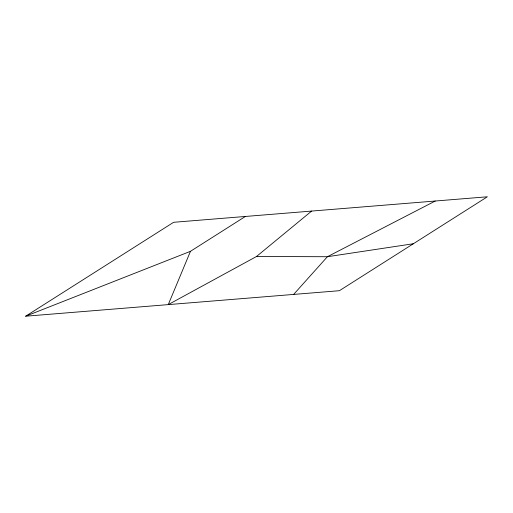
<?xml version="1.0" encoding="UTF-8"?>
<svg xmlns="http://www.w3.org/2000/svg" width="513" height="513" viewBox="0 0 513 513"><rect width="100%" height="100%" fill="white"/><g stroke="black" fill="none" stroke-linecap="round" stroke-linejoin="round"><path stroke-width="0.77" d="M245.374 216.46L190.464 251.319L168.258 304.613L256.5 256.5L311.622 211.08M293.628 294.424L327.403 256.724L435.236 201.025M25.65 316.213L173.612 222.296L487.35 196.787L339.388 290.704L25.65 316.213L190.464 251.319M413.369 243.746L327.403 256.724L256.5 256.5"/></g></svg>
